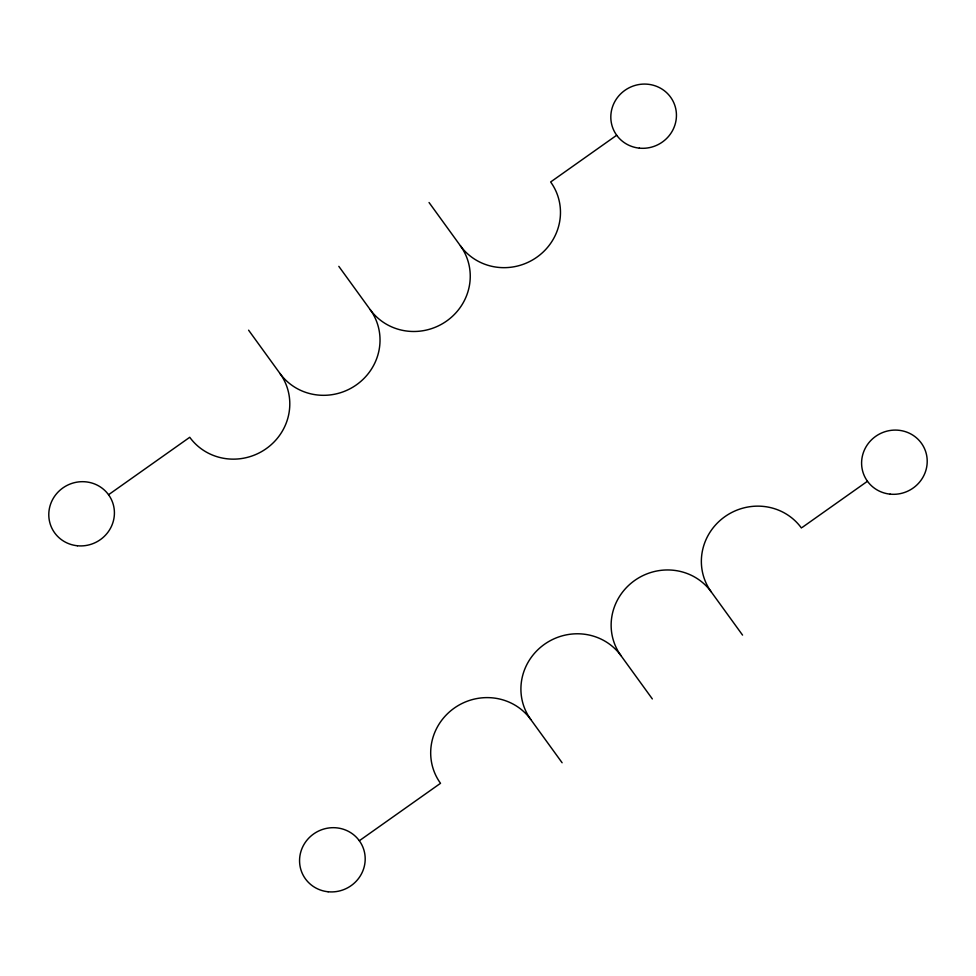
<?xml version="1.0" encoding="UTF-8"?>
<svg xmlns="http://www.w3.org/2000/svg" width="976" height="976" viewBox="0 0 976 976"><rect width="100%" height="100%" fill="white"/><g stroke="black" fill="none" stroke-linecap="round" stroke-linejoin="round"><path stroke-width="1.46" d="M108.543 494.734L189.747 437.285A55.315 53.399 -26.1 0 0 266.228 448.655A55.315 53.399 -26.1 0 0 279.966 373.466L248.599 330.181M551.391 181.451L616.673 135.261M359.327 840.739L440.518 783.301A55.315 53.399 -26.1 0 1 454.267 708.1A55.315 53.399 -26.1 0 1 530.749 719.471L562.115 762.756M802.162 527.455L867.457 481.266M429.05 202.52L460.416 245.806A55.315 53.399 -26.1 0 0 536.898 257.176A55.315 53.399 -26.1 0 0 550.635 181.975M652.334 698.926L620.968 655.64A55.315 53.399 -26.1 0 1 634.705 580.452A55.315 53.399 -26.1 0 1 711.187 591.81L742.553 635.095M338.818 266.35L370.197 309.636A55.315 53.399 -26.1 0 0 446.666 321.006A55.315 53.399 -26.1 0 0 460.416 245.806M370.197 309.636A55.315 53.399 -26.1 0 1 356.447 384.825A55.315 53.399 -26.1 0 1 279.966 373.466M530.749 719.471A55.315 53.399 -26.1 0 1 544.486 644.27A55.315 53.399 -26.1 0 1 620.968 655.64M711.187 591.81A55.315 53.399 -26.1 0 1 724.936 516.621A55.315 53.399 -26.1 0 1 801.406 527.992M77.336 545.755A33.038 31.903 -26.1 0 0 111.911 500.664A33.038 31.903 -26.1 0 0 55.547 494.978A33.038 31.903 -26.1 0 0 77.336 545.755M639.365 148.145A33.038 31.903 -26.1 0 0 673.94 103.066A33.038 31.903 -26.1 0 0 617.576 97.368A33.038 31.903 -26.1 0 0 639.365 148.145M890.136 494.149A33.038 31.903 -26.1 0 0 924.711 449.07A33.038 31.903 -26.1 0 0 868.347 443.385A33.038 31.903 -26.1 0 0 890.136 494.149M328.119 891.759A33.038 31.903 -26.1 0 0 362.694 846.68A33.038 31.903 -26.1 0 0 306.318 840.983A33.038 31.903 -26.1 0 0 328.119 891.759"/></g></svg>
